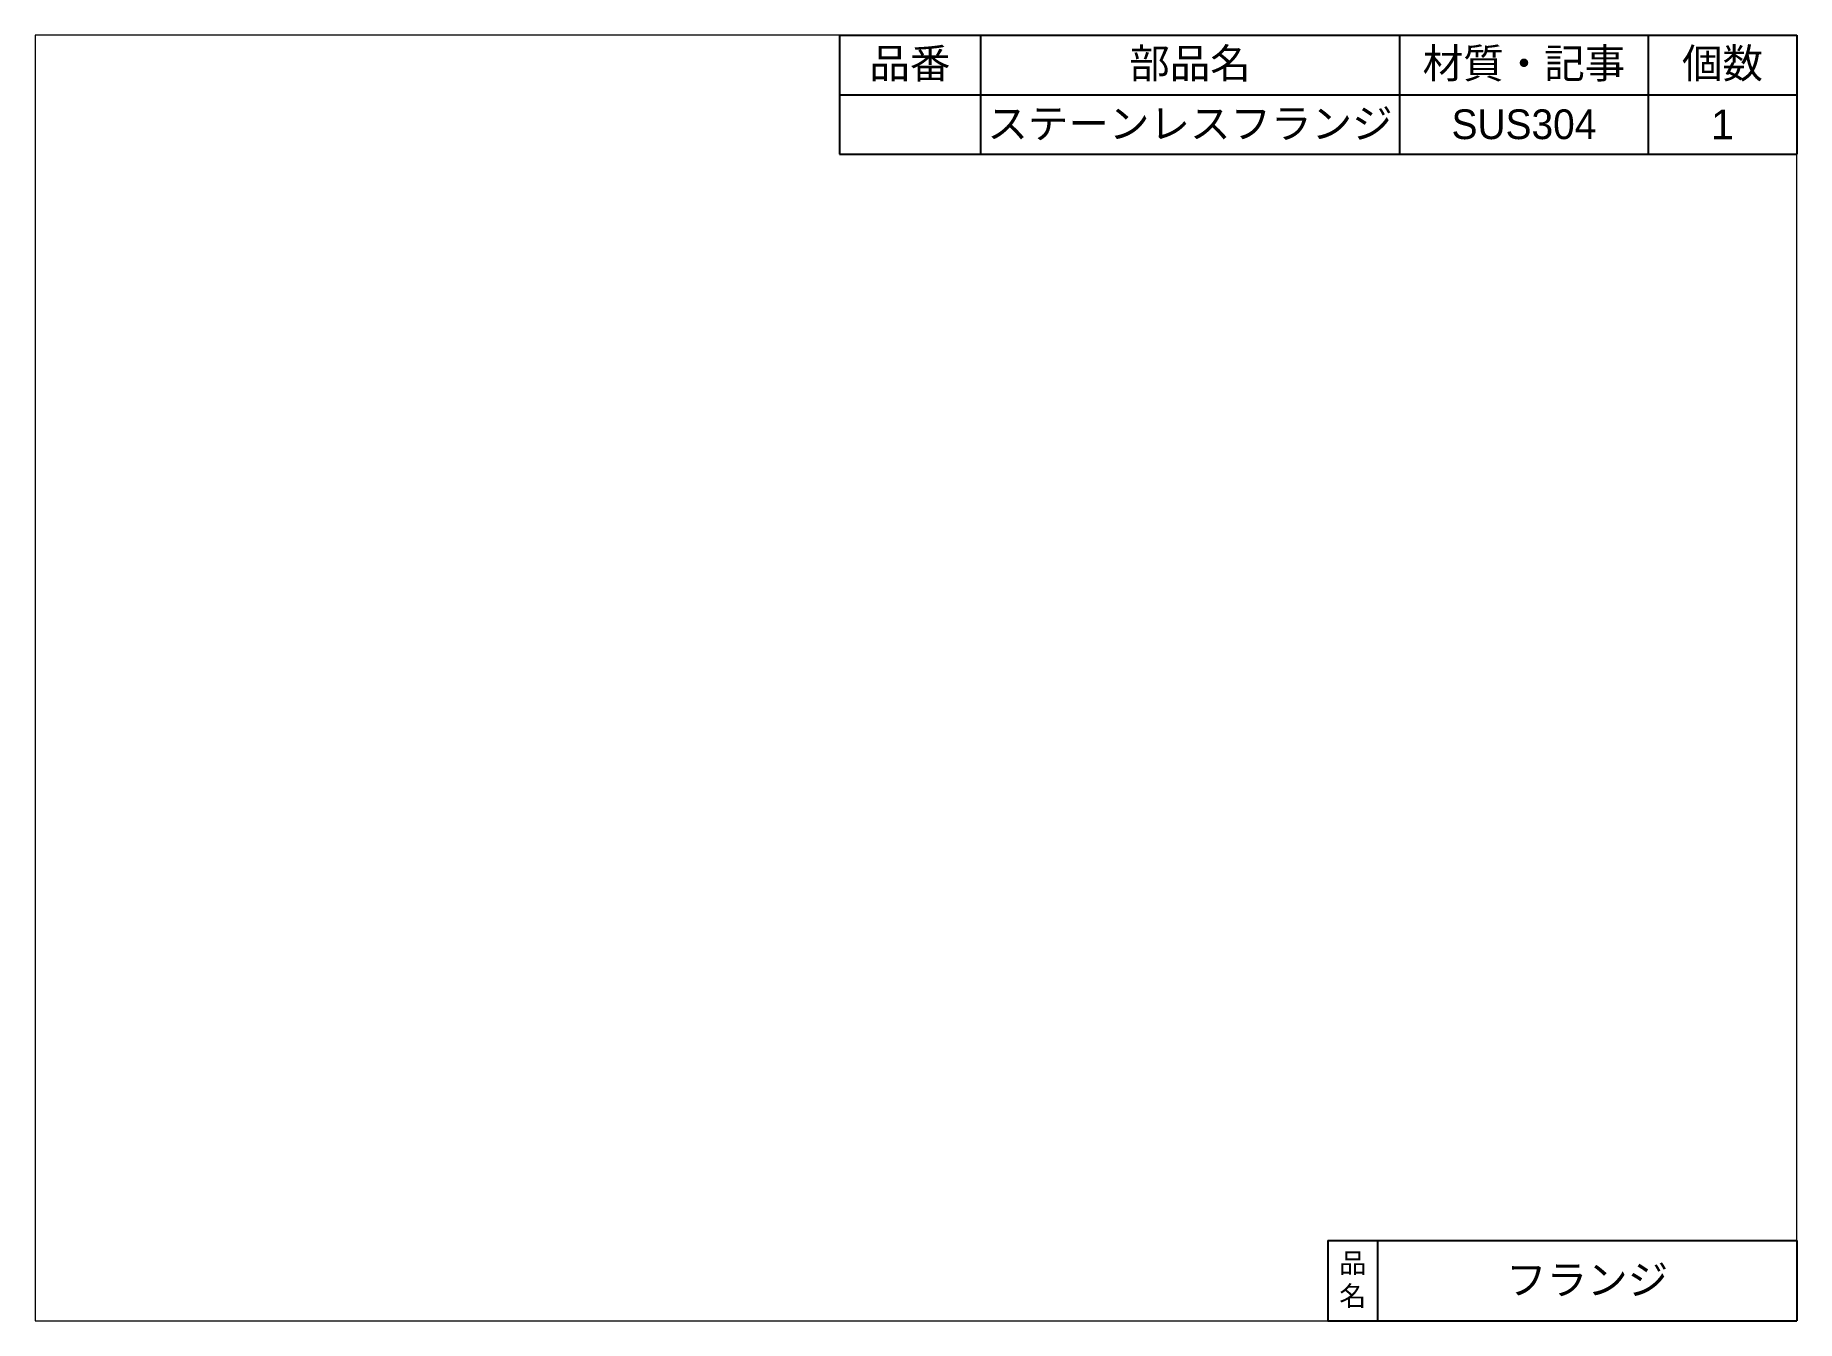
# Paper-space layout '배치1' of a CAD drawing. Header units: millimetres. Extents: x 0 to 267, y 0 to 195.
import ezdxf

# ---------------------------------------------------------------- set-up
doc = ezdxf.new("R2010")
doc.units = ezdxf.units.MM
doc.layers.add('SUS_BODY OUTER', color=7, linetype='Continuous', lineweight=30)
doc.layers.add('SUS_Dim', color=7, linetype='Continuous', lineweight=13)
doc.styles.get("Standard").update_dxf_attribs({"font": 'arial.ttf'})

# ---------------------------------------------------------------- blocks, each defined once
blk = doc.blocks.new('*T42')
at = {"layer": 'SUS_Dim', "color": 0, "linetype": 'ByBlock', "lineweight": -2, "transparency": 16777216}
for p, q in [((0, 0), (144.97, 0)), ((0, 0), (0, -18)), ((21.33, 0), (21.33, -18)), ((84.83, 0), (84.83, -18)), ((122.49, 0), (122.49, -18)), ((144.97, 0), (144.97, -18)), ((0, -9), (144.97, -9)), ((0, -18), (144.97, -18))]:
    blk.add_line(p, q, dxfattribs=at)
at = {"layer": 'SUS_Dim', "color": 0, "transparency": 16777216, "char_height": 4.5, "attachment_point": 5}
for s, insert, width in [('{\\fMS PGothic|b0|i0|c128|p50;品番}', (10.66, -4.5), 18.328), ('{\\fMS PGothic|b0|i0|c128|p50;部品名}', (53.08, -4.5), 60.5), ('{\\fMS PGothic|b0|i0|c128|p50;材質・記事}', (103.66, -4.5), 34.6638), ('{\\fMS PGothic|b0|i0|c128|p50;個数}', (133.73, -4.5), 19.4808), ('{\\fMS PGothic|b0|i0|c128|p50;ステーンレスフランジ}', (53.08, -13.5), 60.5), ('{\\fMS PGothic|b0|i0|c128|p50;SUS304}', (103.66, -13.5), 34.6638), ('1', (133.73, -13.5), 19.4808)]:
    blk.add_mtext(s, dxfattribs=dict(at, insert=insert, width=width))
blk = doc.blocks.new('*T43')
at = {"layer": 'SUS_Dim', "color": 0, "linetype": 'ByBlock', "lineweight": -2, "transparency": 16777216}
for p, q in [((0, 0), (71, 0)), ((0, 0), (0, -12.18)), ((7.5, 0), (7.5, -12.18)), ((71, 0), (71, -12.18)), ((0, -12.18), (71, -12.18))]:
    blk.add_line(p, q, dxfattribs=at)
at = {"layer": 'SUS_Dim', "color": 0, "transparency": 16777216, "attachment_point": 5}
for s, insert, char_height, width in [('{\\fMS PGothic|b0|i0|c128|p50;品名}', (3.75, -6.09), 3, 4.5), ('{\\fMS PGothic|b0|i0|c128|p50;フランジ}', (39.25, -6.09), 4.5, 60.5)]:
    blk.add_mtext(s, dxfattribs=dict(at, insert=insert, char_height=char_height, width=width))

psp = doc.layouts.new('배치1')

# ---------------------------------------------------------------- block references
for name, p in [('*T42', (121.94, 194.86)), ('*T43', (195.92, 12.45))]:
    psp.add_blockref(name, p)

# ---------------------------------------------------------------- viewports
at = {"layer": 'SUS_BODY OUTER'}
psp.add_viewport(center=(133.53, 97.57), size=(266.78, 194.5867), view_center_point=(306.26, 64.53), view_height=490.7114, dxfattribs=at)

doc.saveas('drawing.dxf')
